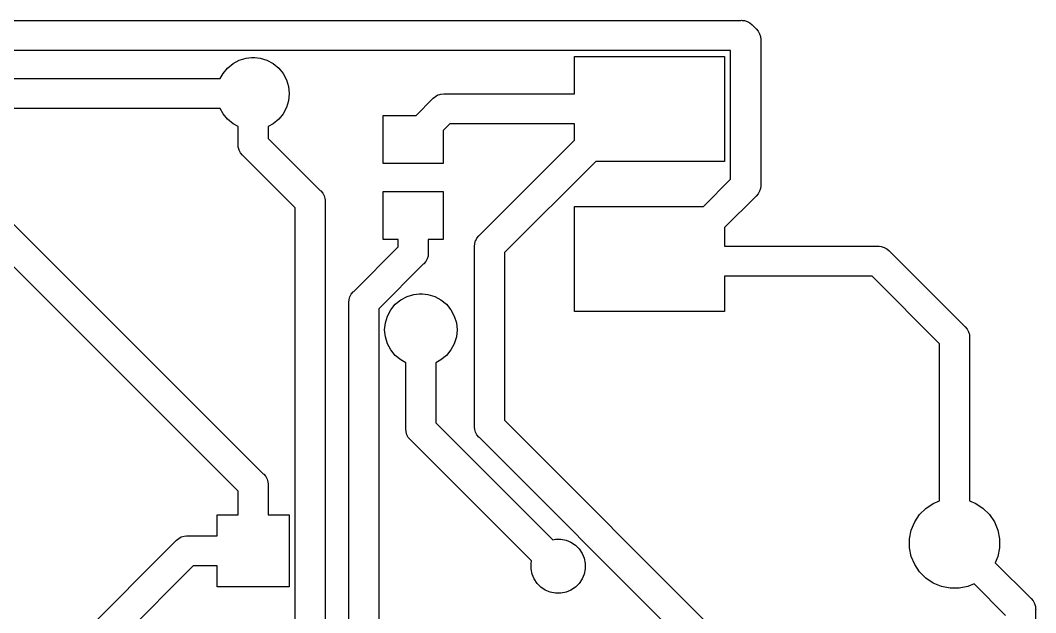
# Model space of a CAD drawing. Extents: x 86.3 to 169.3, y -137.1 to -48.6.
# Drawn here: x 135.5 to 169.33, y -68.35 to -48.61 of the extents above; entities that cross this region are included whole.
import ezdxf

# ---------------------------------------------------------------- set-up
doc = ezdxf.new("R2010")
doc.units = 0
doc.header["$MEASUREMENT"] = 0
doc.layers.add('BLACK', color=7, linetype='CONTINUOUS')

msp = doc.modelspace()

# ---------------------------------------------------------------- linework, layer by layer
at = {"layer": 'BLACK', "linetype": 'CONTINUOUS'}
for p, q in [((99.8375, -48.612), (159.499, -48.612)), ((159.499, -48.612), (159.524, -48.6096)), ((159.524, -48.6096), (159.549, -48.612)), ((159.549, -48.612), (159.622, -48.6192)), ((159.622, -48.6192), (159.716, -48.6478)), ((159.716, -48.6478), (159.803, -48.6943)), ((159.803, -48.6943), (159.879, -48.7567)), ((159.879, -48.7567), (159.895, -48.7758)), ((159.895, -48.7758), (160, -48.8811)), ((160, -48.8811), (160.019, -48.8967)), ((160.019, -48.8967), (160.082, -48.9729)), ((160.082, -48.9729), (160.128, -49.0597)), ((160.128, -49.0597), (160.157, -49.154)), ((160.157, -49.154), (160.166, -49.252)), ((160.166, -49.252), (160.164, -49.2766)), ((160.164, -49.2766), (160.164, -54.0874)), ((159.164, -49.612), (100.02, -49.612)), ((159.164, -53.9049), (159.164, -49.612)), ((142.403, -50.2014), (142.586, -50.0514)), ((142.586, -50.0514), (142.795, -49.94)), ((142.795, -49.94), (143.021, -49.8714)), ((143.021, -49.8714), (143.197, -49.854)), ((143.197, -49.854), (143.315, -49.854)), ((143.315, -49.854), (143.491, -49.8714)), ((143.491, -49.8714), (143.717, -49.94)), ((143.717, -49.94), (143.926, -50.0514)), ((143.926, -50.0514), (144.109, -50.2014)), ((153.964, -51.062), (153.964, -49.812)), ((153.964, -49.812), (158.964, -49.812)), ((158.964, -49.812), (158.964, -53.312)), ((142.163, -50.554), (142.253, -50.3841)), ((142.253, -50.3841), (142.403, -50.2014)), ((144.109, -50.2014), (144.259, -50.3841)), ((144.259, -50.3841), (144.37, -50.5926)), ((105.943, -50.554), (142.163, -50.554)), ((144.37, -50.5926), (144.439, -50.8188)), ((144.439, -50.8188), (144.462, -51.054)), ((144.462, -51.054), (144.439, -51.2892)), ((149.479, -51.0779), (149.508, -51.0692)), ((149.508, -51.0692), (149.606, -51.0596)), ((149.606, -51.0596), (149.631, -51.062)), ((149.631, -51.062), (153.964, -51.062)), ((144.439, -51.2892), (144.37, -51.5154)), ((148.683, -51.778), (149.235, -51.2258)), ((149.235, -51.2258), (149.251, -51.2067)), ((149.251, -51.2067), (149.327, -51.1443)), ((149.327, -51.1443), (149.414, -51.0978)), ((149.414, -51.0978), (149.479, -51.0779)), ((142.163, -51.554), (106.125, -51.554)), ((142.253, -51.7239), (142.163, -51.554)), ((142.403, -51.9066), (142.253, -51.7239)), ((144.259, -51.7239), (144.109, -51.9066)), ((144.37, -51.5154), (144.259, -51.7239)), ((142.586, -52.0566), (142.403, -51.9066)), ((142.756, -52.1474), (142.586, -52.0566)), ((143.926, -52.0566), (143.756, -52.1474)), ((144.109, -51.9066), (143.926, -52.0566)), ((147.59, -53.378), (147.59, -51.778)), ((147.59, -51.778), (148.683, -51.778)), ((149.813, -52.062), (149.59, -52.2851)), ((153.964, -52.062), (149.813, -52.062)), ((153.964, -52.6049), (153.964, -52.062)), ((142.756, -52.7265), (142.756, -52.1474)), ((143.756, -52.1474), (143.756, -52.544)), ((149.59, -52.2851), (149.59, -53.378)), ((142.754, -52.7511), (142.756, -52.7265)), ((142.763, -52.8491), (142.754, -52.7511)), ((143.756, -52.544), (145.492, -54.2801)), ((150.794, -55.7751), (153.964, -52.6049)), ((142.766, -52.8571), (142.763, -52.8491)), ((142.792, -52.9433), (142.766, -52.8571)), ((142.838, -53.0302), (142.792, -52.9433)), ((142.901, -53.1063), (142.838, -53.0302)), ((142.92, -53.122), (142.901, -53.1063)), ((144.656, -54.8582), (142.92, -53.122)), ((149.59, -53.378), (147.59, -53.378)), ((154.671, -53.312), (151.63, -56.3531)), ((158.964, -53.312), (154.671, -53.312)), ((158.257, -54.812), (159.164, -53.9049)), ((160.164, -54.0874), (160.166, -54.112)), ((160.166, -54.112), (160.164, -54.1366)), ((134.143, -54.2738), (143.592, -63.7231)), ((145.492, -54.2801), (145.511, -54.2958)), ((145.511, -54.2958), (145.574, -54.3719)), ((145.574, -54.3719), (145.62, -54.4588)), ((145.62, -54.4588), (145.649, -54.553)), ((147.59, -55.918), (147.59, -54.318)), ((147.59, -54.318), (149.59, -54.318)), ((149.59, -54.318), (149.59, -55.918)), ((160.082, -54.3911), (160.019, -54.4673)), ((160.128, -54.3043), (160.082, -54.3911)), ((160.157, -54.21), (160.128, -54.3043)), ((160.164, -54.1366), (160.157, -54.21)), ((160.164, -54.1366), (160.164, -54.1366)), ((145.649, -54.553), (145.654, -54.602)), ((145.654, -54.602), (145.658, -54.6511)), ((145.658, -54.6511), (145.656, -54.6756)), ((145.656, -54.6756), (145.656, -69.5714)), ((160, -54.4829), (158.964, -55.5191)), ((160.019, -54.4673), (160, -54.4829)), ((142.756, -64.3011), (133.565, -55.11)), ((144.656, -69.35), (144.656, -54.8582)), ((153.964, -58.312), (153.964, -54.812)), ((153.964, -54.812), (158.257, -54.812)), ((150.712, -55.8669), (150.775, -55.7907)), ((150.775, -55.7907), (150.794, -55.7751)), ((158.964, -55.5191), (158.964, -56.142)), ((148.09, -55.918), (147.59, -55.918)), ((148.09, -56.1629), (148.09, -55.918)), ((149.59, -55.918), (149.09, -55.918)), ((149.09, -55.918), (149.09, -56.3454)), ((150.628, -56.146), (150.637, -56.048)), ((150.63, -56.1706), (150.628, -56.146)), ((150.637, -56.048), (150.666, -55.9537)), ((150.666, -55.9537), (150.67, -55.9467)), ((150.67, -55.9467), (150.712, -55.8669)), ((158.964, -56.142), (164.059, -56.142)), ((164.059, -56.142), (164.084, -56.1396)), ((164.084, -56.1396), (164.109, -56.142)), ((164.109, -56.142), (164.182, -56.1492)), ((164.182, -56.1492), (164.276, -56.1778)), ((146.608, -57.6451), (148.09, -56.1629)), ((149.083, -56.468), (149.054, -56.5623)), ((149.09, -56.3946), (149.083, -56.468)), ((149.09, -56.3454), (149.092, -56.37)), ((149.092, -56.37), (149.09, -56.3946)), ((150.63, -62.1234), (150.63, -56.1706)), ((151.63, -56.3531), (151.63, -61.9409)), ((164.276, -56.1778), (164.363, -56.2243)), ((164.363, -56.2243), (164.439, -56.2867)), ((164.439, -56.2867), (164.455, -56.3058)), ((164.455, -56.3058), (166.96, -58.8111)), ((148.926, -56.7409), (147.444, -58.2231)), ((148.945, -56.7253), (148.926, -56.7409)), ((149.008, -56.6491), (148.945, -56.7253)), ((149.054, -56.5623), (149.008, -56.6491)), ((163.877, -57.142), (158.964, -57.142)), ((158.964, -57.142), (158.964, -58.312)), ((166.124, -59.3891), (163.877, -57.142)), ((146.466, -57.8682), (146.48, -57.8237)), ((146.48, -57.8237), (146.526, -57.7369)), ((146.526, -57.7369), (146.589, -57.6607)), ((146.589, -57.6607), (146.608, -57.6451)), ((148.174, -57.9254), (148.383, -57.814)), ((148.383, -57.814), (148.609, -57.7454)), ((148.609, -57.7454), (148.785, -57.728)), ((148.785, -57.728), (148.903, -57.728)), ((148.903, -57.728), (149.079, -57.7454)), ((149.079, -57.7454), (149.305, -57.814)), ((149.305, -57.814), (149.514, -57.9254)), ((146.442, -58.016), (146.451, -57.918)), ((146.444, -58.0406), (146.442, -58.016)), ((146.444, -69.7034), (146.444, -58.0406)), ((146.451, -57.918), (146.466, -57.8682)), ((147.841, -58.2581), (147.991, -58.0754)), ((147.991, -58.0754), (148.174, -57.9254)), ((149.514, -57.9254), (149.697, -58.0754)), ((149.697, -58.0754), (149.847, -58.2581)), ((147.444, -58.2231), (147.444, -69.5209)), ((147.661, -58.6928), (147.73, -58.4666)), ((147.73, -58.4666), (147.841, -58.2581)), ((149.847, -58.2581), (149.958, -58.4666)), ((149.958, -58.4666), (150.027, -58.6928)), ((158.964, -58.312), (153.964, -58.312)), ((147.638, -58.928), (147.661, -58.6928)), ((150.027, -58.6928), (150.05, -58.928)), ((166.96, -58.8111), (166.979, -58.8267)), ((166.979, -58.8267), (167.042, -58.9029)), ((147.661, -59.1632), (147.638, -58.928)), ((147.73, -59.3894), (147.661, -59.1632)), ((150.027, -59.1632), (149.958, -59.3894)), ((150.05, -58.928), (150.027, -59.1632)), ((167.042, -58.9029), (167.088, -58.9897)), ((167.088, -58.9897), (167.117, -59.084)), ((167.117, -59.084), (167.124, -59.1574)), ((167.124, -59.1574), (167.124, -59.1574)), ((167.124, -59.1574), (167.126, -59.182)), ((167.126, -59.182), (167.124, -59.2065)), ((147.841, -59.5979), (147.73, -59.3894)), ((149.958, -59.3894), (149.847, -59.5979)), ((166.124, -64.6235), (166.124, -59.3891)), ((167.124, -59.2065), (167.124, -64.6235)), ((147.991, -59.7806), (147.841, -59.5979)), ((148.174, -59.9306), (147.991, -59.7806)), ((149.697, -59.7806), (149.514, -59.9306)), ((149.847, -59.5979), (149.697, -59.7806)), ((148.344, -60.0214), (148.174, -59.9306)), ((148.344, -62.2054), (148.344, -60.0214)), ((149.514, -59.9306), (149.344, -60.0214)), ((149.344, -60.0214), (149.344, -62.0229)), ((148.342, -62.23), (148.344, -62.2054)), ((148.351, -62.328), (148.342, -62.23)), ((149.344, -62.0229), (153.24, -65.9193)), ((150.628, -62.148), (150.63, -62.1234)), ((150.63, -62.1726), (150.628, -62.148)), ((150.637, -62.246), (150.63, -62.1726)), ((151.63, -61.9409), (158.993, -69.304)), ((148.38, -62.4223), (148.351, -62.328)), ((148.426, -62.5091), (148.38, -62.4223)), ((148.489, -62.5853), (148.426, -62.5091)), ((150.666, -62.3403), (150.637, -62.246)), ((150.712, -62.4271), (150.666, -62.3403)), ((150.775, -62.5033), (150.712, -62.4271)), ((150.794, -62.5189), (150.775, -62.5033)), ((157.879, -69.604), (150.794, -62.5189)), ((148.508, -62.6009), (148.489, -62.5853)), ((152.533, -66.6264), (148.508, -62.6009)), ((143.592, -63.7231), (143.611, -63.7387)), ((143.611, -63.7387), (143.674, -63.8149)), ((143.674, -63.8149), (143.72, -63.9017)), ((143.72, -63.9017), (143.749, -63.996)), ((143.749, -63.996), (143.756, -64.0694)), ((143.756, -64.0694), (143.756, -64.0694)), ((143.756, -64.0694), (143.758, -64.094)), ((143.758, -64.094), (143.756, -64.1185)), ((143.756, -64.1185), (143.756, -65.094)), ((142.756, -65.094), (142.756, -64.3011)), ((165.459, -65.0838), (165.668, -64.8749)), ((165.668, -64.8749), (165.913, -64.7107)), ((165.913, -64.7107), (166.124, -64.6235)), ((167.124, -64.6235), (167.335, -64.7107)), ((167.335, -64.7107), (167.58, -64.8749)), ((167.58, -64.8749), (167.789, -65.0838)), ((142.056, -65.794), (142.056, -65.094)), ((142.056, -65.094), (142.756, -65.094)), ((143.756, -65.094), (144.456, -65.094)), ((144.456, -65.094), (144.456, -67.494)), ((165.295, -65.3295), (165.459, -65.0838)), ((167.789, -65.0838), (167.953, -65.3295)), ((165.124, -65.8923), (165.182, -65.6025)), ((165.182, -65.6025), (165.295, -65.3295)), ((167.953, -65.3295), (168.066, -65.6025)), ((168.066, -65.6025), (168.124, -65.8923)), ((136.57, -70.0731), (140.685, -65.9578)), ((140.685, -65.9578), (140.701, -65.9387)), ((140.701, -65.9387), (140.777, -65.8763)), ((140.777, -65.8763), (140.864, -65.8298)), ((140.864, -65.8298), (140.958, -65.8012)), ((140.958, -65.8012), (141.031, -65.794)), ((141.031, -65.794), (141.056, -65.7916)), ((141.031, -65.794), (141.031, -65.794)), ((141.056, -65.7916), (141.081, -65.794)), ((141.081, -65.794), (142.056, -65.794)), ((153.24, -65.9193), (153.327, -65.902)), ((153.327, -65.902), (153.505, -65.902)), ((153.505, -65.902), (153.679, -65.9366)), ((153.679, -65.9366), (153.842, -66.0044)), ((165.124, -66.1877), (165.124, -65.8923)), ((168.124, -65.8923), (168.124, -66.1877)), ((153.842, -66.0044), (153.99, -66.1029)), ((153.99, -66.1029), (154.115, -66.2283)), ((154.115, -66.2283), (154.214, -66.3757)), ((165.182, -66.4775), (165.124, -66.1877)), ((168.124, -66.1877), (168.066, -66.4775)), ((152.516, -66.7134), (152.533, -66.6264)), ((154.214, -66.3757), (154.281, -66.5395)), ((154.281, -66.5395), (154.316, -66.7134)), ((165.295, -66.7505), (165.182, -66.4775)), ((168.066, -66.4775), (167.979, -66.6881)), ((141.263, -66.794), (137.406, -70.6511)), ((142.056, -66.794), (141.263, -66.794)), ((142.056, -67.494), (142.056, -66.794)), ((152.516, -66.8906), (152.516, -66.7134)), ((152.551, -67.0645), (152.516, -66.8906)), ((154.316, -66.8906), (154.281, -67.0645)), ((154.316, -66.7134), (154.316, -66.8906)), ((165.459, -66.9962), (165.295, -66.7505)), ((167.979, -66.6881), (169.16, -67.8691)), ((152.618, -67.2283), (152.551, -67.0645)), ((152.717, -67.3757), (152.618, -67.2283)), ((154.214, -67.2283), (154.115, -67.3757)), ((154.281, -67.0645), (154.214, -67.2283)), ((165.668, -67.2051), (165.459, -66.9962)), ((165.913, -67.3693), (165.668, -67.2051)), ((144.456, -67.494), (142.056, -67.494)), ((152.842, -67.5011), (152.717, -67.3757)), ((152.99, -67.5996), (152.842, -67.5011)), ((153.153, -67.6674), (152.99, -67.5996)), ((153.842, -67.5996), (153.679, -67.6674)), ((153.99, -67.5011), (153.842, -67.5996)), ((154.115, -67.3757), (153.99, -67.5011)), ((166.186, -67.4824), (165.913, -67.3693)), ((166.476, -67.54), (166.186, -67.4824)), ((166.772, -67.54), (166.476, -67.54)), ((167.062, -67.4824), (166.772, -67.54)), ((167.272, -67.3952), (167.062, -67.4824)), ((168.324, -68.4471), (167.272, -67.3952)), ((153.327, -67.702), (153.153, -67.6674)), ((153.505, -67.702), (153.327, -67.702)), ((153.679, -67.6674), (153.505, -67.702)), ((169.16, -67.8691), (169.179, -67.8847)), ((169.179, -67.8847), (169.242, -67.9609)), ((169.242, -67.9609), (169.288, -68.0477)), ((169.288, -68.0477), (169.317, -68.142)), ((169.317, -68.142), (169.324, -68.2154)), ((169.324, -68.2154), (169.324, -68.2154)), ((169.324, -68.2154), (169.326, -68.24)), ((169.326, -68.24), (169.324, -68.2645)), ((169.324, -68.2645), (169.324, -73.9754))]:
    msp.add_line(p, q, dxfattribs=at)

doc.saveas('drawing.dxf')
